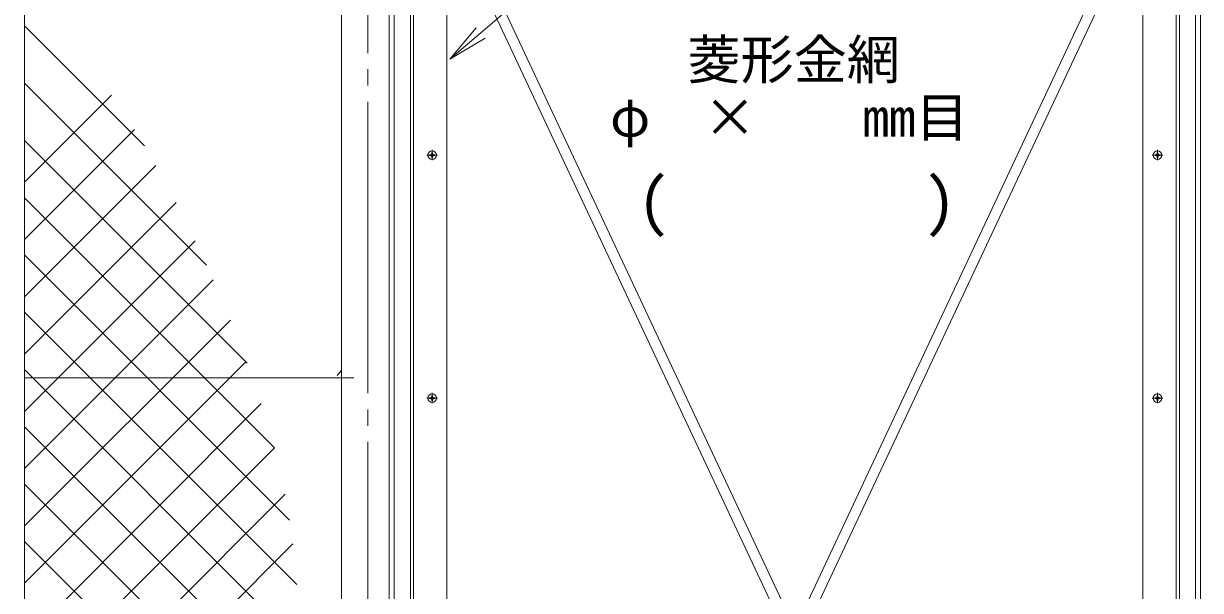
# Model space of a CAD drawing. Units: millimetres, scale not verified. Extents: x -5936 to 5936, y -4198 to 4197.
# Drawn here: x -4734 to -3280, y 85 to 785 of the extents above; entities that cross this region are included whole.
import ezdxf
from ezdxf.enums import TextEntityAlignment as Align

# ---------------------------------------------------------------- set-up
doc = ezdxf.new("R2010")
doc.units = ezdxf.units.MM
doc.header["$LTSCALE"] = 20
doc.linetypes.add('LONG_CHAIN', pattern=[21, 18, -1, 1, -1])
for name, color, linetype, lineweight in [('0-1_D-STR1', 1, 'Continuous', 9), ('0-4_D-STR3', 3, 'Continuous', 9), ('0-6_D-STR-DIM', 7, 'Continuous', 9), ('0-7_D-BMK', 2, 'LONG_CHAIN', 9), ('0-B_D-STR-TXT', 7, 'Continuous', 9)]:
    doc.layers.add(name, color=color, linetype=linetype, lineweight=lineweight)
doc.styles.add('ＭＳ ゴシック', font='')
doc.styles.get('ＭＳ ゴシック').set_extended_font_data('MS Gothic')

msp = doc.modelspace()

# ---------------------------------------------------------------- linework, layer by layer
at = {"layer": '0-1_D-STR1'}
for p, q in [((-4732.9, 1519.21), (-4732.9, 63.56)), ((-4341.41, 1517.41), (-4341.41, -1292.59)), ((-4282.41, 1517.41), (-4282.41, -1292.59)), ((-4276.41, 1517.41), (-4276.41, -1292.59)), ((-4256.41, 1517.41), (-4256.41, -962.59)), ((-4252.41, 1517.41), (-4252.41, -958.59)), ((-4211.41, 1517.41), (-4211.41, -917.59)), ((-3351.41, 1517.41), (-3351.41, -917.59)), ((-3310.41, 1517.41), (-3310.41, -958.59)), ((-3306.41, 1517.41), (-3306.41, -962.59)), ((-3286.41, 1517.41), (-3286.41, -1292.59)), ((-3280.41, 1517.41), (-3280.41, -1292.59)), ((-4211.41, 1417.41), (-4211.41, -817.59))]:
    msp.add_line(p, q, dxfattribs=at)
at = {"layer": '0-4_D-STR3'}
for p, q in [((-4228.91, 625.56), (-4229.91, 625.56)), ((-4229.91, 623.91), (-4229.91, 625.56)), ((-4229.41, 628.79), (-4229.41, 616.19)), ((-4228.91, 625.56), (-4228.91, 623.91)), ((-3332.91, 625.56), (-3333.91, 625.56)), ((-3333.91, 623.91), (-3333.91, 625.56)), ((-3333.41, 628.79), (-3333.41, 616.19)), ((-3332.91, 625.56), (-3332.91, 623.91)), ((-4236.03, 622.41), (-4222.87, 622.41)), ((-4232.56, 621.91), (-4230.91, 621.91)), ((-4229.91, 623.91), (-4230.91, 622.91)), ((-4229.91, 620.91), (-4230.91, 621.91)), ((-4229.91, 620.91), (-4229.91, 619.26)), ((-4228.91, 619.26), (-4229.91, 619.26)), ((-4228.91, 623.91), (-4227.91, 622.91)), ((-4228.91, 620.91), (-4227.91, 621.91)), ((-4228.91, 619.26), (-4228.91, 620.91)), ((-4226.26, 622.91), (-4227.91, 622.91)), ((-4226.26, 621.91), (-4227.91, 621.91)), ((-4226.26, 621.91), (-4226.26, 622.91)), ((-3340.03, 622.41), (-3326.87, 622.41)), ((-3336.56, 621.91), (-3334.91, 621.91)), ((-3333.91, 623.91), (-3334.91, 622.91)), ((-3333.91, 620.91), (-3334.91, 621.91)), ((-3333.91, 620.91), (-3333.91, 619.26)), ((-3332.91, 619.26), (-3333.91, 619.26)), ((-3332.91, 623.91), (-3331.91, 622.91)), ((-3332.91, 620.91), (-3331.91, 621.91)), ((-3332.91, 619.26), (-3332.91, 620.91)), ((-3330.26, 622.91), (-3331.91, 622.91)), ((-3330.26, 621.91), (-3331.91, 621.91)), ((-3330.26, 621.91), (-3330.26, 622.91)), ((-4346.94, 350.41), (-4341.41, 356.67)), ((-4326.41, 347.41), (-4732.9, 347.41)), ((-4236.03, 322.41), (-4222.87, 322.41)), ((-4232.56, 321.91), (-4230.91, 321.91)), ((-4229.91, 323.91), (-4230.91, 322.91)), ((-4229.91, 320.91), (-4230.91, 321.91)), ((-4228.91, 325.56), (-4229.91, 325.56)), ((-4229.91, 323.91), (-4229.91, 325.56)), ((-4229.91, 320.91), (-4229.91, 319.26)), ((-4229.41, 328.79), (-4229.41, 316.19)), ((-4228.91, 325.56), (-4228.91, 323.91)), ((-4228.91, 323.91), (-4227.91, 322.91)), ((-4228.91, 320.91), (-4227.91, 321.91)), ((-4228.91, 319.26), (-4228.91, 320.91)), ((-4226.26, 322.91), (-4227.91, 322.91)), ((-4226.26, 321.91), (-4227.91, 321.91)), ((-4226.26, 321.91), (-4226.26, 322.91)), ((-3340.03, 322.41), (-3326.87, 322.41)), ((-3336.56, 321.91), (-3334.91, 321.91)), ((-3333.91, 323.91), (-3334.91, 322.91)), ((-3333.91, 320.91), (-3334.91, 321.91)), ((-3332.91, 325.56), (-3333.91, 325.56)), ((-3333.91, 323.91), (-3333.91, 325.56)), ((-3333.91, 320.91), (-3333.91, 319.26)), ((-3333.41, 328.79), (-3333.41, 316.19)), ((-3332.91, 325.56), (-3332.91, 323.91)), ((-3332.91, 323.91), (-3331.91, 322.91)), ((-3332.91, 320.91), (-3331.91, 321.91)), ((-3332.91, 319.26), (-3332.91, 320.91)), ((-3330.26, 322.91), (-3331.91, 322.91)), ((-3330.26, 321.91), (-3331.91, 321.91)), ((-3330.26, 321.91), (-3330.26, 322.91)), ((-4228.91, 319.26), (-4229.91, 319.26)), ((-3332.91, 319.26), (-3333.91, 319.26))]:
    msp.add_line(p, q, dxfattribs=at)
for points in [[(-4232.56, 621.91), (-4232.56, 622.91), (-4230.91, 622.91)], [(-3336.56, 621.91), (-3336.56, 622.91), (-3334.91, 622.91)], [(-4232.56, 321.91), (-4232.56, 322.91), (-4230.91, 322.91)], [(-3336.56, 321.91), (-3336.56, 322.91), (-3334.91, 322.91)]]:
    msp.add_lwpolyline(points, dxfattribs=at)
for centre in [(-4229.41, 622.41), (-3333.41, 622.41), (-4229.41, 322.41), (-3333.41, 322.41)]:
    msp.add_circle(centre, 5.25, dxfattribs=at)
at = {"layer": '0-6_D-STR-DIM'}
for p, q in [((-4211.41, 953.49), (-3797.24, 71.41)), ((-3351.41, 953.49), (-3765.59, 71.41)), ((-4211.41, 922.9), (-3811.6, 71.41)), ((-3351.41, 922.9), (-3751.23, 71.41)), ((-4732.9, 781.96), (-4584.94, 634.01)), ((-4732.9, 711.25), (-4508.1, 486.46)), ((-4732.9, 588.89), (-4625.48, 696.3)), ((-4732.9, 518.18), (-4597.18, 653.89)), ((-4732.9, 640.54), (-4458.02, 365.67)), ((-4732.9, 447.47), (-4570.73, 609.63)), ((-4732.9, 569.83), (-4424.23, 261.16)), ((-4732.9, 376.76), (-4545.85, 563.8)), ((-4732.9, 306.04), (-4522.28, 516.66)), ((-4732.9, 499.12), (-4405.55, 171.77)), ((-4732.9, 235.33), (-4499.88, 468.35)), ((-4732.9, 428.41), (-4396.78, 92.3)), ((-4732.9, 164.62), (-4478.76, 418.76)), ((-4732.9, 93.91), (-4459.58, 367.23)), ((-4732.9, 357.7), (-4388.87, 13.67)), ((-4734.21, 21.89), (-4440.52, 315.58)), ((-4732.9, 286.99), (-4341.41, -104.49)), ((-4700.16, -14.78), (-4424.23, 261.16)), ((-4732.9, 216.28), (-4341.41, -175.2)), ((-4671.71, -57.04), (-4411.04, 203.63)), ((-4732.9, 145.57), (-4341.41, -245.91)), ((-4732.9, -188.93), (-4401.62, 142.34))]:
    msp.add_line(p, q, dxfattribs=at)
at = {"layer": '0-7_D-BMK'}
msp.add_line((-4308.91, 1528.35), (-4308.91, -1307.61), dxfattribs=at)
at = {"layer": '0-B_D-STR-TXT'}
msp.add_line((-4164.11, 766.94), (-4207.47, 740.69), dxfattribs=at)
msp.add_lwpolyline([(-4174.97, 779.59), (-4207.47, 740.69), (-4169.54, 773.26), (-4050.33, 875.66), (-4043.13, 875.66), (-3606.12, 875.66)], dxfattribs=at)

# ---------------------------------------------------------------- texts
at = {"layer": '0-6_D-STR-DIM', "style": 'ＭＳ ゴシック'}
msp.add_text('(\u3000\u3000\u3000\u3000)', height=57.77, dxfattribs=at).set_placement((-3975.92, 519.25), align=Align.BOTTOM_LEFT)
at = {"layer": '0-B_D-STR-TXT', "style": 'ＭＳ ゴシック'}
for s, p in [('菱形金網', (-3914.03, 701.96)), ('φ\u3000×\u3000\u3000mm目', (-4009.75, 630.86))]:
    msp.add_text(s, height=48.09, dxfattribs=at).set_placement(p, align=Align.BOTTOM_LEFT)

doc.saveas('drawing.dxf')
